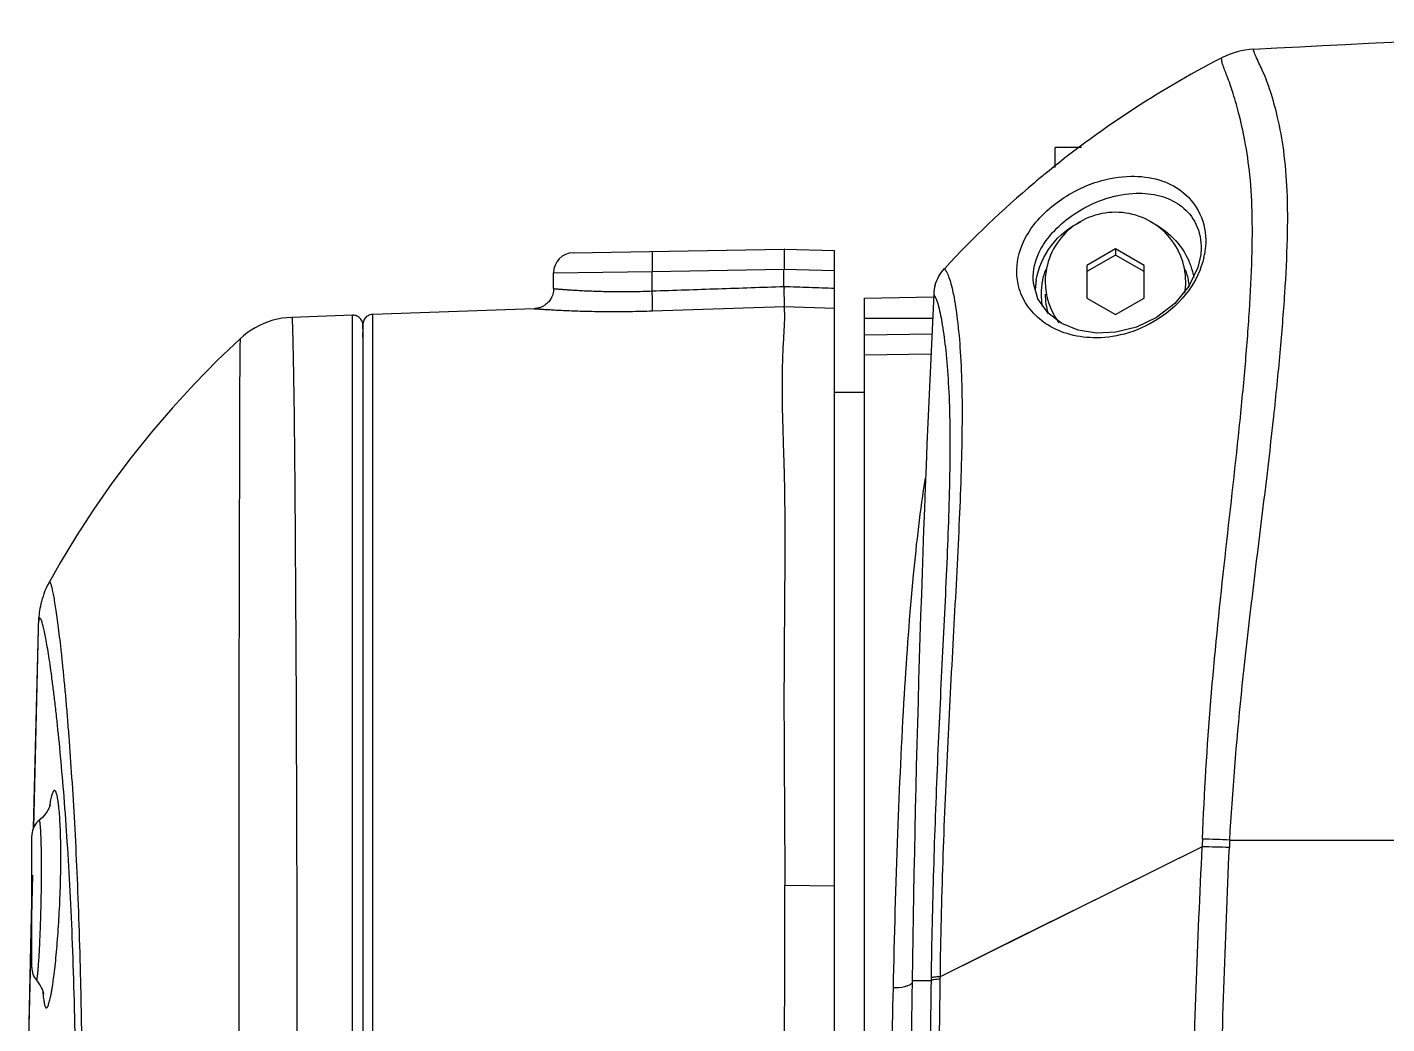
# Model space of a CAD drawing. Header units: millimetres. Extents: x 5828 to 6704, y 123 to 421.
# Drawn here: x 6366.754 to 6371.27, y 274.039 to 277.35 of the extents above; entities that cross this region are included whole.
import ezdxf

# ---------------------------------------------------------------- set-up
doc = ezdxf.new("R2010")
doc.units = ezdxf.units.MM
doc.layers.add('外形图', color=7, linetype='Continuous')

msp = doc.modelspace()

# ---------------------------------------------------------------- linework, layer by layer
at = {"layer": '外形图', "color": 7, "linetype": 'Continuous'}
for p, q in [((6370.7206, 277.2474), (6370.7177, 277.2459)), ((6370.7206, 277.2474), (6370.7178, 277.2457)), ((6370.1689, 276.8839), (6370.1689, 276.9497)), ((6370.2555, 276.9497), (6370.1689, 276.9497)), ((6368.5678, 276.6007), (6369.2686, 276.6129)), ((6369.2678, 276.6129), (6369.4356, 276.6085)), ((6369.2688, 276.6122), (6369.2688, 276.6113)), ((6369.4356, 269.2421), (6369.4356, 276.6085)), ((6370.3689, 276.613), (6370.2737, 276.5587)), ((6370.3689, 276.613), (6370.3689, 276.5922)), ((6370.4642, 276.5587), (6370.3689, 276.613)), ((6370.6534, 276.6143), (6370.6522, 276.5957)), ((6370.6534, 276.6223), (6370.6534, 276.6143)), ((6370.3689, 276.5922), (6370.2737, 276.5378)), ((6370.2737, 276.5587), (6370.2737, 276.4501)), ((6370.4642, 276.5378), (6370.3689, 276.5922)), ((6370.4642, 276.4501), (6370.4642, 276.5587)), ((6370.6522, 276.5957), (6370.6521, 276.595)), ((6368.5023, 276.534), (6368.8298, 276.5386)), ((6368.5023, 276.4814), (6368.5023, 276.534)), ((6368.5023, 276.534), (6368.5023, 276.534)), ((6368.8298, 276.5386), (6369.2677, 276.5462)), ((6368.8298, 276.4737), (6368.8298, 276.5386)), ((6369.2677, 276.5463), (6369.4356, 276.5419)), ((6369.2677, 276.4886), (6369.2677, 276.5462)), ((6369.8026, 276.5497), (6369.8009, 276.5479)), ((6369.8027, 276.5496), (6369.8009, 276.5479)), ((6370.0956, 276.5126), (6370.0955, 276.5229)), ((6370.0964, 276.5006), (6370.0956, 276.5126)), ((6370.0964, 276.4999), (6370.0964, 276.5006)), ((6368.831, 276.4075), (6369.2678, 276.4223)), ((6369.2678, 276.4223), (6369.4356, 276.4168)), ((6369.5356, 276.4497), (6369.7653, 276.4537)), ((6369.5356, 269.4164), (6369.5356, 276.4497)), ((6370.2737, 276.4501), (6370.3689, 276.3957)), ((6370.3689, 276.3957), (6370.4642, 276.4501)), ((6367.8344, 276.3932), (6367.6327, 276.386)), ((6368.438, 276.4148), (6367.9011, 276.3956)), ((6367.9011, 276.3956), (6367.9011, 263.6177)), ((6369.5356, 276.3831), (6369.7617, 276.3831)), ((6367.8689, 276.3611), (6367.8687, 276.3636)), ((6367.8689, 276.3622), (6367.8689, 259.7691)), ((6367.869, 276.3189), (6367.869, 276.3351)), ((6369.7594, 276.3303), (6369.5356, 276.3268)), ((6369.7565, 276.264), (6369.5356, 276.2606)), ((6367.9011, 276.2326), (6367.9011, 275.2974)), ((6369.4356, 276.1374), (6369.5356, 276.1374)), ((6366.7898, 275.3514), (6366.7736, 274.6906)), ((6366.7898, 275.3516), (6366.7746, 274.6906)), ((6366.7898, 275.3515), (6366.7898, 275.3514)), ((6366.7689, 274.2269), (6366.7689, 274.6637)), ((6370.6569, 274.6271), (6369.786, 274.196)), ((6370.7486, 274.6497), (6375.7893, 274.6497)), ((6366.771, 274.533), (6366.7538, 273.7828)), ((6366.7699, 274.533), (6366.7658, 274.3498)), ((6369.2705, 274.4999), (6369.4356, 274.4972)), ((6366.7658, 274.3498), (6366.7537, 273.7828)), ((6369.6933, 274.1831), (6369.7561, 274.1831)), ((6369.7562, 274.1915), (6369.7561, 274.1831)), ((6369.786, 274.196), (6369.7859, 274.1875))]:
    msp.add_line(p, q, dxfattribs=at)
for points in [[(6370.6521, 276.5951), (6370.6427, 276.5519), (6370.613, 276.4895), (6370.5656, 276.4321), (6370.5055, 276.3859), (6370.4385, 276.3538), (6370.3704, 276.3368), (6370.3054, 276.3337), (6370.2451, 276.3434), (6370.1907, 276.3655), (6370.145, 276.4), (6370.1113, 276.4476), (6370.0964, 276.5)], [(6368.5023, 276.4814), (6368.5022, 276.4776), (6368.5017, 276.4725), (6368.5008, 276.4677), (6368.4997, 276.4631), (6368.4983, 276.4587), (6368.4967, 276.4546), (6368.4948, 276.4508), (6368.4928, 276.4472), (6368.4907, 276.4438), (6368.4884, 276.4407), (6368.486, 276.4378), (6368.4836, 276.4351), (6368.4811, 276.4327), (6368.4785, 276.4304), (6368.476, 276.4284), (6368.4734, 276.4265), (6368.4708, 276.4248), (6368.4683, 276.4233), (6368.4657, 276.4219), (6368.4632, 276.4207), (6368.4608, 276.4197), (6368.4583, 276.4187), (6368.456, 276.4179), (6368.4536, 276.4172), (6368.4514, 276.4166), (6368.4492, 276.4161), (6368.4471, 276.4157), (6368.445, 276.4154), (6368.4431, 276.4152), (6368.4412, 276.415), (6368.4394, 276.4148), (6368.438, 276.4148)], [(6367.6327, 276.386), (6367.6167, 276.3849), (6367.6008, 276.3829), (6367.5851, 276.3799), (6367.5696, 276.3761), (6367.5544, 276.3713), (6367.5395, 276.3656), (6367.525, 276.359), (6367.5109, 276.3516), (6367.4973, 276.3433), (6367.4842, 276.3343), (6367.4717, 276.3245), (6367.461, 276.3151)], [(6367.8687, 276.3636), (6367.8681, 276.367), (6367.8672, 276.3704), (6367.8659, 276.3736), (6367.8643, 276.3767), (6367.8624, 276.3796), (6367.8602, 276.3823), (6367.8577, 276.3848), (6367.855, 276.387), (6367.8521, 276.3888), (6367.849, 276.3904), (6367.8457, 276.3916), (6367.8423, 276.3925), (6367.8389, 276.393), (6367.8354, 276.3932), (6367.8344, 276.3932)], [(6367.9011, 276.3956), (6367.8993, 276.3955), (6367.8958, 276.395), (6367.8924, 276.3941), (6367.8891, 276.3929), (6367.8859, 276.3913), (6367.883, 276.3894), (6367.8802, 276.3872), (6367.8777, 276.3848), (6367.8754, 276.382), (6367.8735, 276.3791), (6367.8719, 276.3759), (6367.8706, 276.3727), (6367.8697, 276.3693), (6367.8691, 276.3658), (6367.8689, 276.3622)], [(6367.9011, 276.3767), (6367.9011, 276.3625), (6367.9011, 276.3443), (6367.9011, 276.3222), (6367.9011, 276.2962), (6367.9011, 276.2326)], [(6367.869, 276.3474), (6367.869, 276.3558), (6367.869, 276.3599)], [(6367.461, 276.3151), (6367.3847, 276.2422), (6367.309, 276.1649), (6367.2361, 276.0855), (6367.1661, 276.0041), (6367.0992, 275.9207), (6367.0353, 275.8356), (6366.9746, 275.7488), (6366.9172, 275.6605), (6366.8631, 275.5709), (6366.8264, 275.5058)], [(6366.8264, 275.5058), (6366.8216, 275.4967), (6366.8168, 275.4867), (6366.8127, 275.4772), (6366.8092, 275.4681), (6366.8062, 275.4593), (6366.8035, 275.4509), (6366.8012, 275.4426), (6366.7992, 275.4346), (6366.7975, 275.4269), (6366.7961, 275.4194), (6366.7948, 275.4121), (6366.7938, 275.4052), (6366.7929, 275.3986), (6366.7922, 275.3923), (6366.7917, 275.3862), (6366.7912, 275.3802), (6366.7908, 275.3744), (6366.7904, 275.3685), (6366.7902, 275.3627), (6366.7899, 275.3567), (6366.7898, 275.3514)], [(6367.9011, 275.2974), (6367.9011, 275.0261), (6367.9011, 274.93), (6367.9011, 274.8314), (6367.9011, 274.7307), (6367.9011, 274.6282)], [(6366.8304, 274.7665), (6366.8304, 274.7666), (6366.8304, 274.7663), (6366.8301, 274.7655), (6366.8297, 274.7643), (6366.8291, 274.7626), (6366.8282, 274.7605), (6366.8271, 274.758), (6366.8258, 274.7552), (6366.8242, 274.7521), (6366.8222, 274.7485), (6366.8198, 274.7446), (6366.8168, 274.7403), (6366.8133, 274.7355), (6366.809, 274.7304), (6366.804, 274.7249), (6366.7981, 274.7194), (6366.7936, 274.7155)], [(6366.7936, 274.7155), (6366.7931, 274.715), (6366.7887, 274.7111), (6366.7847, 274.7068), (6366.7811, 274.7022), (6366.778, 274.6972), (6366.7753, 274.6921), (6366.773, 274.6867), (6366.7712, 274.6811), (6366.77, 274.6754), (6366.7692, 274.6696), (6366.7689, 274.6637)], [(6367.9011, 274.6282), (6367.9011, 273.739), (6367.9011, 273.5906), (6367.9011, 273.4244), (6367.9011, 273.2416), (6367.9011, 273.0409), (6367.9011, 272.8201), (6367.9011, 272.3152)], [(6370.6569, 274.6271), (6370.3398, 274.4702), (6370.0459, 274.3247), (6369.786, 274.196)], [(6366.7844, 274.1841), (6366.7858, 274.1825), (6366.79, 274.1769), (6366.7937, 274.1716), (6366.7967, 274.1666), (6366.7992, 274.162), (6366.8013, 274.1579), (6366.8029, 274.1543), (6366.8042, 274.151), (6366.8053, 274.1481), (6366.8062, 274.1456), (6366.8068, 274.1434), (6366.8073, 274.1416), (6366.8077, 274.1402), (6366.8079, 274.1394), (6366.8079, 274.1391)]]:
    msp.add_lwpolyline(points, dxfattribs=at)
for centre, radius, start, end in [((6372.2508, 274.2819), 3.337, 117.3517, 129.4338), ((6370.7493, 277.2462), 0.0278, 176.5972, 178.6853), ((6372.2456, 274.2856), 3.3308, 130.1362, 137.1763), ((6372.2584, 274.271), 3.3502, 129.4152, 130.143), ((6368.5689, 276.534), 0.0667, 91, 179.9999), ((6370.376, 276.4662), 0.2599, 20.2066, 24.0424), ((6370.3739, 276.4655), 0.2621, 11.7468, 20.1833), ((6370.407, 276.6429), 0.2619, 347.2277, 349.4703), ((6369.7785, 276.5271), 0.03, 41.5059, 42.7714), ((6370.3649, 276.4653), 0.263, 170.2801, 172.7668), ((6370.3636, 276.4625), 0.2417, 169.6031, 179.4015), ((6370.3646, 276.4624), 0.2426, 160.0748, 169.6236), ((6370.3733, 276.4624), 0.2426, 10.3764, 19.9252), ((6370.3728, 276.4623), 0.2432, 6.0836, 10.3848), ((6435.9953, 273.2339), 66.3088, 177.208917, 179.179832), ((6369.9002, 276.4561), 0.1353, 163.9256, 177.1819), ((6370.3625, 276.4656), 0.2606, 172.7615, 177.9341), ((6370.3586, 276.4627), 0.2367, 179.433, 180.567), ((6370.3645, 276.5046), 0.2289, 180.0586, 216.736), ((6370.3652, 276.463), 0.2296, 180.0772, 196.4817), ((6370.375, 276.5045), 0.2273, 350.4504, 359.9615), ((6370.3616, 276.4627), 0.2396, 180.5756, 185.3618), ((6370.3648, 276.463), 0.2429, 185.3588, 189.7207), ((6367.4408, 274.6655), 0.6206, 170.5976, 171.4052), ((6372.6318, 274.5732), 1.9756, 177.6829, 178.4373), ((6370.6267, 271.5223), 3.1049, 87.7745, 89.4429), ((6370.5874, 271.5306), 3.1233, 87.0414, 88.7081), ((6372.6662, 274.5376), 1.9209, 176.6527, 177.3942), ((6366.8356, 274.2269), 0.0667, 180, 219.8817), ((6438.212, 273.2194), 68.5255, 179.194188, 179.439249), ((6367.4822, 274.1966), 0.6785, 184.1772, 184.8891)]:
    msp.add_arc(centre, radius, start, end, dxfattribs=at)
for points in [[(6370.8284, 277.2767), (6371.6411, 277.3216), (6372.4551, 277.3497), (6373.2689, 277.3497)], [(6370.8273, 277.2767), (6370.7908, 277.2747), (6370.754, 277.2646), (6370.7215, 277.2479)], [(6369.7703, 276.4936), (6369.776, 276.5136), (6369.7868, 276.5326), (6369.8009, 276.5479)], [(6369.7651, 276.4625), (6369.7661, 276.461), (6369.7671, 276.4594), (6369.7679, 276.4579)]]:
    msp.add_open_spline(points, degree=3, dxfattribs=at)
for points, knots in [([(6370.7486, 274.6497), (6370.7577, 274.8112), (6370.7836, 275.1307), (6370.8404, 275.599), (6370.8874, 275.9768), (6370.9162, 276.2637), (6370.9321, 276.4603), (6370.9411, 276.6396), (6370.9417, 276.798), (6370.9307, 276.9329), (6370.9107, 277.0432), (6370.8868, 277.1304), (6370.8624, 277.1962), (6370.842, 277.2377), (6370.8309, 277.2624), (6370.8277, 277.2724), (6370.8273, 277.2767)], [0, 0, 0, 0, 0.182887, 0.362275, 0.533316, 0.613397, 0.688237, 0.756352, 0.816334, 0.867169, 0.909136, 0.942949, 0.969247, 0.988369, 0.995127, 1, 1, 1, 1]), ([(6370.6578, 274.6531), (6370.664, 274.8063), (6370.6823, 275.1096), (6370.7282, 275.5552), (6370.7703, 275.9153), (6370.7975, 276.1901), (6370.8129, 276.3805), (6370.8224, 276.5563), (6370.8249, 276.7141), (6370.8181, 276.8513), (6370.8012, 276.9663), (6370.7805, 277.0598), (6370.7594, 277.1336), (6370.7395, 277.1886), (6370.727, 277.2192), (6370.7236, 277.2323)], [0, 0, 0, 0, 0.176948, 0.350614, 0.51696, 0.595425, 0.669356, 0.737496, 0.79856, 0.851422, 0.89586, 0.932541, 0.961942, 0.984417, 1, 1, 1, 1]), ([(6370.7236, 277.2323), (6370.7232, 277.2336), (6370.7221, 277.2384), (6370.7214, 277.2433), (6370.7215, 277.2468)], [0, 0, 0, 0, 0.281943, 1, 1, 1, 1]), ([(6370.0411, 276.5447), (6370.042, 276.5806), (6370.0598, 276.6408), (6370.1116, 276.7141), (6370.1891, 276.7844), (6370.2954, 276.8385), (6370.4139, 276.8595), (6370.5112, 276.8482), (6370.5918, 276.8095), (6370.6529, 276.7398), (6370.6682, 276.6768), (6370.6687, 276.6434)], [0, 0, 0, 0, 0.120487, 0.201761, 0.299311, 0.468952, 0.594387, 0.698186, 0.792527, 0.888001, 1, 1, 1, 1]), ([(6370.0955, 276.5229), (6370.0964, 276.5541), (6370.1132, 276.6075), (6370.1615, 276.6729), (6370.2331, 276.7354), (6370.3282, 276.7829), (6370.4313, 276.802), (6370.515, 276.7942), (6370.585, 276.7633), (6370.6392, 276.7051), (6370.6528, 276.651), (6370.6534, 276.6223)], [0, 0, 0, 0, 0.119433, 0.204426, 0.309051, 0.480279, 0.603731, 0.705458, 0.797408, 0.890047, 1, 1, 1, 1]), ([(6370.6023, 276.5044), (6370.6023, 276.5344), (6370.5901, 276.5951), (6370.5381, 276.6717), (6370.4604, 276.7229), (6370.3689, 276.7408), (6370.2775, 276.7229), (6370.1998, 276.6717), (6370.1478, 276.5951), (6370.1356, 276.5344), (6370.1356, 276.5044)], [0, 0, 0, 0, 0.124284, 0.248988, 0.374286, 0.5, 0.625714, 0.751012, 0.875716, 1, 1, 1, 1]), ([(6370.1057, 276.5097), (6370.1127, 276.5509), (6370.1476, 276.6314), (6370.2161, 276.686), (6370.2542, 276.7039)], [0, 0, 0, 0, 0.498776, 1, 1, 1, 1]), ([(6370.4837, 276.7039), (6370.5121, 276.6905), (6370.5644, 276.6536), (6370.6006, 276.6006), (6370.6133, 276.5721)], [0, 0, 0, 0, 0.501133, 1, 1, 1, 1]), ([(6370.6687, 276.6434), (6370.6688, 276.6396), (6370.6686, 276.6234), (6370.6668, 276.6072), (6370.6646, 276.595)], [0, 0, 0, 0, 0.237272, 1, 1, 1, 1]), ([(6368.8298, 276.6052), (6368.8297, 276.6052), (6368.8297, 276.6051), (6368.8297, 276.6049), (6368.8296, 276.6045), (6368.8296, 276.6039), (6368.8295, 276.6032), (6368.8295, 276.6019), (6368.8294, 276.6), (6368.8294, 276.5972), (6368.8293, 276.5938), (6368.8293, 276.5899), (6368.8293, 276.5856), (6368.8293, 276.5807), (6368.8293, 276.5735), (6368.8294, 276.5638), (6368.8296, 276.5514), (6368.8297, 276.5429), (6368.8298, 276.5386)], [0, 0, 0, 0, 0.001477, 0.005184, 0.011248, 0.019675, 0.030453, 0.04356, 0.076636, 0.118591, 0.169027, 0.227459, 0.293327, 0.365998, 0.444773, 0.61755, 0.805026, 1, 1, 1, 1]), ([(6369.2688, 276.6113), (6369.2687, 276.6084), (6369.2686, 276.6033), (6369.2685, 276.5955), (6369.2684, 276.5874), (6369.2683, 276.5799), (6369.2682, 276.5734), (6369.2681, 276.5691), (6369.2681, 276.5656), (6369.268, 276.5629), (6369.268, 276.5602), (6369.2679, 276.5574), (6369.2679, 276.5546), (6369.2678, 276.5523), (6369.2678, 276.5504), (6369.2679, 276.5486), (6369.2681, 276.5472), (6369.2681, 276.5463)], [0, 0, 0, 0, 0.131386, 0.235052, 0.360356, 0.503747, 0.580974, 0.661166, 0.702198, 0.74376, 0.78577, 0.828144, 0.87084, 0.913818, 0.935317, 0.956858, 1, 1, 1, 1]), ([(6369.2686, 276.6129), (6369.2686, 276.6129), (6369.2688, 276.6129), (6369.2689, 276.6129), (6369.2689, 276.6129), (6369.2689, 276.6129), (6369.2689, 276.6128), (6369.2689, 276.6127), (6369.2688, 276.6125), (6369.2688, 276.6123), (6369.2688, 276.6122)], [0, 0, 0, 0, 0.20994, 0.308722, 0.328513, 0.359236, 0.417005, 0.49081, 0.703222, 1, 1, 1, 1]), ([(6370.6625, 276.5849), (6370.6535, 276.5452), (6370.6145, 276.4646), (6370.5181, 276.3765), (6370.4052, 276.3269), (6370.3, 276.3136), (6370.2102, 276.327), (6370.1374, 276.3606), (6370.0826, 276.4101), (6370.0595, 276.4519), (6370.052, 276.4736)], [0, 0, 0, 0, 0.154145, 0.328496, 0.483908, 0.613816, 0.724831, 0.823042, 0.913224, 1, 1, 1, 1]), ([(6369.8009, 276.5469), (6369.8039, 276.5435), (6369.8096, 276.534), (6369.8209, 276.506), (6369.8332, 276.4535), (6369.8454, 276.3714), (6369.8547, 276.2654), (6369.8596, 276.1387), (6369.8593, 275.9395), (6369.8486, 275.6655), (6369.8294, 275.3171), (6369.8096, 274.9512), (6369.7937, 274.5757), (6369.7876, 274.323), (6369.786, 274.196)], [0, 0, 0, 0, 0.005721, 0.013895, 0.038424, 0.07395, 0.119394, 0.173605, 0.235117, 0.372592, 0.522219, 0.67863, 0.838498, 1, 1, 1, 1]), ([(6370.052, 276.4736), (6370.0501, 276.4792), (6370.0432, 276.5022), (6370.0406, 276.5266), (6370.0411, 276.5447)], [0, 0, 0, 0, 0.243976, 1, 1, 1, 1]), ([(6368.5023, 276.4814), (6368.5023, 276.4814), (6368.5023, 276.4814), (6368.5024, 276.4814), (6368.5025, 276.4814), (6368.5027, 276.4814), (6368.5029, 276.4814), (6368.5033, 276.4813), (6368.5039, 276.4813), (6368.5048, 276.4812), (6368.5059, 276.4811), (6368.5071, 276.481), (6368.5092, 276.4808), (6368.5123, 276.4806), (6368.5166, 276.4802), (6368.5216, 276.4798), (6368.5273, 276.4794), (6368.5338, 276.4789), (6368.541, 276.4783), (6368.5489, 276.4778), (6368.5607, 276.477), (6368.5771, 276.476), (6368.5986, 276.4748), (6368.6223, 276.4737), (6368.648, 276.4728), (6368.6754, 276.472), (6368.7044, 276.4716), (6368.7346, 276.4715), (6368.7766, 276.4719), (6368.8084, 276.4728), (6368.8298, 276.4737)], [0, 0, 0, 0, 0.000076, 0.000302, 0.000678, 0.001205, 0.001881, 0.002708, 0.004812, 0.007515, 0.010814, 0.014708, 0.019194, 0.029933, 0.043003, 0.058372, 0.076004, 0.095854, 0.117873, 0.14201, 0.168205, 0.226518, 0.292259, 0.36481, 0.443493, 0.527573, 0.616264, 0.708736, 0.804119, 1, 1, 1, 1]), ([(6368.8298, 276.4737), (6368.9028, 276.4762), (6369.0488, 276.4811), (6369.1947, 276.4861), (6369.2677, 276.4886)], [0, 0, 0, 0, 0.5, 1, 1, 1, 1]), ([(6368.831, 276.4075), (6368.831, 276.4078), (6368.8311, 276.4086), (6368.8312, 276.4109), (6368.8312, 276.4151), (6368.8311, 276.4215), (6368.831, 276.4297), (6368.8308, 276.4394), (6368.8304, 276.4542), (6368.8301, 276.4658), (6368.8298, 276.4737)], [0, 0, 0, 0, 0.014264, 0.036709, 0.10539, 0.203811, 0.328712, 0.475947, 0.640622, 1, 1, 1, 1]), ([(6369.2673, 276.4886), (6369.2673, 276.4876), (6369.2676, 276.4861), (6369.2678, 276.4841), (6369.2678, 276.4826), (6369.2677, 276.481), (6369.2677, 276.479), (6369.2677, 276.4765), (6369.2677, 276.4735), (6369.2677, 276.4696), (6369.2677, 276.4649), (6369.2677, 276.4593), (6369.2678, 276.4524), (6369.2678, 276.4446), (6369.2678, 276.4374), (6369.2678, 276.4325), (6369.2678, 276.4298), (6369.2678, 276.428), (6369.2678, 276.4268), (6369.2678, 276.4257), (6369.2678, 276.4249), (6369.2678, 276.4243), (6369.2678, 276.4239), (6369.2678, 276.4236), (6369.2678, 276.4233), (6369.2678, 276.423), (6369.2679, 276.4227), (6369.2675, 276.4224), (6369.2672, 276.4224), (6369.267, 276.4224)], [0, 0, 0, 0, 0.045556, 0.068285, 0.091001, 0.113717, 0.136349, 0.181333, 0.225949, 0.270109, 0.356642, 0.440205, 0.520098, 0.666234, 0.790164, 0.842473, 0.887739, 0.90761, 0.925584, 0.941624, 0.955694, 0.961983, 0.967774, 0.973052, 0.977818, 0.982114, 0.985969, 0.990592, 1, 1, 1, 1]), ([(6369.2677, 276.4886), (6369.2957, 276.4877), (6369.3517, 276.4858), (6369.4076, 276.4839), (6369.4356, 276.483)], [0, 0, 0, 0, 0.5, 1, 1, 1, 1]), ([(6369.2678, 276.4223), (6369.2686, 276.412), (6369.2693, 276.3947), (6369.2688, 276.3694), (6369.2676, 276.3455), (6369.266, 276.3182), (6369.2636, 276.2753), (6369.2613, 276.2136), (6369.2609, 276.1302), (6369.2629, 276.0344), (6369.2658, 275.9471), (6369.2681, 275.8714), (6369.2694, 275.8103), (6369.2702, 275.7463), (6369.2706, 275.6557), (6369.2702, 275.5359), (6369.269, 275.3846), (6369.2678, 275.2238), (6369.2675, 275.0541), (6369.2683, 274.9073), (6369.2691, 274.786), (6369.2699, 274.6597), (6369.2704, 274.5642), (6369.2705, 274.4999)], [0, 0, 0, 0, 0.016208, 0.026937, 0.039422, 0.053642, 0.069571, 0.106451, 0.149897, 0.199759, 0.255863, 0.286191, 0.317998, 0.351259, 0.385942, 0.459439, 0.538206, 0.621943, 0.710329, 0.803032, 0.850897, 0.899711, 1, 1, 1, 1]), ([(6369.7679, 276.4579), (6369.7739, 276.4468), (6369.7838, 276.4145), (6369.7958, 276.3537), (6369.8064, 276.2689), (6369.8147, 276.1626), (6369.8191, 276.0377), (6369.8189, 275.8449), (6369.8099, 275.5824), (6369.7931, 275.251), (6369.7765, 274.9046), (6369.7634, 274.55), (6369.7579, 274.3115), (6369.7562, 274.1915)], [0, 0, 0, 0, 0.01664, 0.044034, 0.082005, 0.129332, 0.184795, 0.246918, 0.383866, 0.531508, 0.685037, 0.841658, 1, 1, 1, 1]), ([(6367.6327, 276.386), (6367.6328, 276.386), (6367.6329, 276.3858), (6367.633, 276.3854), (6367.6331, 276.3848), (6367.6333, 276.3836), (6367.6335, 276.3814), (6367.6338, 276.3782), (6367.634, 276.3739), (6367.6342, 276.3688), (6367.6345, 276.3627), (6367.6347, 276.3557), (6367.635, 276.3477), (6367.6353, 276.3352), (6367.6358, 276.3172), (6367.6363, 276.2929), (6367.6369, 276.2649), (6367.6376, 276.2332), (6367.6382, 276.1979), (6367.6389, 276.159), (6367.6395, 276.1165), (6367.6402, 276.0706), (6367.641, 276.0025), (6367.6419, 275.9091), (6367.6429, 275.7873), (6367.6438, 275.653), (6367.6448, 275.5068), (6367.6458, 275.3492), (6367.6467, 275.1809), (6367.6474, 275.0027), (6367.6481, 274.8154), (6367.6487, 274.6197), (6367.6493, 274.4165), (6367.6494, 274.2065), (6367.6493, 274.0276), (6367.6493, 273.8818), (6367.6491, 273.7709), (6367.6487, 273.6591), (6367.6479, 273.5468), (6367.647, 273.4343), (6367.6464, 273.3216), (6367.6463, 273.209), (6367.6466, 273.0964), (6367.6468, 272.9838), (6367.6465, 272.8337), (6367.6452, 272.6459), (6367.6438, 272.4205), (6367.6434, 272.1952), (6367.6438, 271.9698), (6367.6444, 271.7444), (6367.6447, 271.5189), (6367.6447, 271.2934), (6367.6443, 270.9926), (6367.6437, 270.6165), (6367.6428, 270.1651), (6367.6422, 269.7134), (6367.6419, 269.2616), (6367.6418, 268.8097), (6367.6417, 268.3575), (6367.6413, 267.9052), (6367.6409, 267.4526), (6367.6407, 267.0754), (6367.6406, 266.7735), (6367.6404, 266.4716), (6367.6407, 266.094), (6367.6419, 265.7163), (6367.6427, 265.414), (6367.6429, 265.1872), (6367.6429, 264.9605), (6367.6432, 264.7337), (6367.6442, 264.5447), (6367.6449, 264.3934), (6367.645, 264.2799), (6367.6447, 264.1664), (6367.644, 264.0528), (6367.6442, 263.9393), (6367.6459, 263.8636), (6367.6472, 263.8258)], [0, 0, 0, 0, 0.000014, 0.000043, 0.000091, 0.000157, 0.000344, 0.000606, 0.000943, 0.001354, 0.00184, 0.0024, 0.003035, 0.003745, 0.005387, 0.007325, 0.009557, 0.01208, 0.014893, 0.017992, 0.021373, 0.025033, 0.028967, 0.037639, 0.047349, 0.058054, 0.069712, 0.082277, 0.095695, 0.109905, 0.124841, 0.140437, 0.156635, 0.173379, 0.190598, 0.199356, 0.208197, 0.217101, 0.226049, 0.235018, 0.24399, 0.252958, 0.261919, 0.270879, 0.279843, 0.297784, 0.31573, 0.333671, 0.351611, 0.369556, 0.387508, 0.405465, 0.423426, 0.459353, 0.495292, 0.531247, 0.567218, 0.603202, 0.6392, 0.675212, 0.711241, 0.747285, 0.765312, 0.783341, 0.81941, 0.855498, 0.87355, 0.891605, 0.90966, 0.927715, 0.945774, 0.954806, 0.963842, 0.972882, 0.981923, 0.990963, 1, 1, 1, 1]), ([(6367.8336, 263.6682), (6367.8336, 263.8213), (6367.8339, 264.1275), (6367.8344, 264.5866), (6367.8346, 265.0456), (6367.8343, 265.6572), (6367.8344, 266.4211), (6367.8344, 267.3373), (6367.8344, 268.2527), (6367.8344, 269.1673), (6367.8344, 269.9291), (6367.8344, 270.5381), (6367.8344, 270.9946), (6367.8344, 271.451), (6367.8344, 271.9071), (6367.8344, 272.3631), (6367.8344, 272.8189), (6367.8344, 273.2744), (6367.8345, 273.726), (6367.8345, 274.166), (6367.8345, 274.5208), (6367.8345, 274.7912), (6367.8345, 274.9819), (6367.8344, 275.1634), (6367.8344, 275.3349), (6367.8344, 275.4956), (6367.8344, 275.6447), (6367.8344, 275.7817), (6367.8344, 275.906), (6367.8344, 276.0014), (6367.8344, 276.0709), (6367.8344, 276.1178), (6367.8344, 276.1612), (6367.8344, 276.2009), (6367.8344, 276.237), (6367.8344, 276.2694), (6367.8344, 276.298), (6367.8344, 276.3195), (6367.8344, 276.3348), (6367.8344, 276.3449), (6367.8344, 276.354), (6367.8344, 276.3621), (6367.8344, 276.3693), (6367.8344, 276.3756), (6367.8344, 276.3809), (6367.8344, 276.3847), (6367.8344, 276.3872), (6367.8344, 276.3888), (6367.8344, 276.3901), (6367.8344, 276.3912), (6367.8344, 276.3919), (6367.8344, 276.3924), (6367.8344, 276.3927), (6367.8344, 276.3929), (6367.8344, 276.393), (6367.8344, 276.3931), (6367.8344, 276.3932), (6367.8344, 276.3932)], [0, 0, 0, 0, 0.036091, 0.072182, 0.108251, 0.144299, 0.216357, 0.288354, 0.360294, 0.432172, 0.503994, 0.539882, 0.575755, 0.61162, 0.647467, 0.683295, 0.719126, 0.754925, 0.790687, 0.825583, 0.858656, 0.874325, 0.889336, 0.903624, 0.917122, 0.929766, 0.941503, 0.952284, 0.962064, 0.970802, 0.974766, 0.978455, 0.981863, 0.984987, 0.987823, 0.990368, 0.992619, 0.994574, 0.995439, 0.99623, 0.996946, 0.997586, 0.998152, 0.998642, 0.999057, 0.999397, 0.999538, 0.999661, 0.999764, 0.999849, 0.999915, 0.999941, 0.999962, 0.999979, 0.999991, 0.999998, 1, 1, 1, 1]), ([(6368.438, 276.4148), (6368.4382, 276.4148), (6368.4389, 276.4147), (6368.4404, 276.4146), (6368.4429, 276.4145), (6368.4463, 276.4142), (6368.4506, 276.4139), (6368.4583, 276.4134), (6368.47, 276.4127), (6368.4867, 276.4117), (6368.5066, 276.4106), (6368.5296, 276.4094), (6368.5555, 276.4083), (6368.584, 276.4072), (6368.6263, 276.406), (6368.6836, 276.4052), (6368.7559, 276.4054), (6368.8056, 276.4066), (6368.831, 276.4075)], [0, 0, 0, 0, 0.001469, 0.005372, 0.011688, 0.020393, 0.031464, 0.044879, 0.078616, 0.121208, 0.172167, 0.231006, 0.29712, 0.369817, 0.448415, 0.620293, 0.806409, 1, 1, 1, 1]), ([(6367.461, 276.3151), (6367.461, 276.3151), (6367.461, 276.315), (6367.461, 276.3149), (6367.4609, 276.3148), (6367.4609, 276.3144), (6367.4609, 276.3139), (6367.4609, 276.313), (6367.4608, 276.3119), (6367.4608, 276.3106), (6367.4607, 276.309), (6367.4607, 276.3064), (6367.4606, 276.3026), (6367.4605, 276.2973), (6367.4604, 276.2911), (6367.4603, 276.2839), (6367.4602, 276.2758), (6367.46, 276.263), (6367.4598, 276.2448), (6367.4597, 276.2201), (6367.4595, 276.1916), (6367.4594, 276.1595), (6367.4593, 276.1237), (6367.4593, 276.0843), (6367.4592, 276.0413), (6367.4591, 275.9948), (6367.459, 275.926), (6367.4586, 275.8315), (6367.4581, 275.7085), (6367.4577, 275.573), (6367.4574, 275.4256), (6367.4572, 275.2669), (6367.4571, 275.0976), (6367.4569, 274.9186), (6367.4567, 274.7306), (6367.4568, 274.5345), (6367.4568, 274.3663), (6367.4566, 274.2282), (6367.4565, 274.1223), (6367.4564, 274.0149), (6367.4566, 273.8695), (6367.457, 273.7227), (6367.4568, 273.5749), (6367.4565, 273.4633), (6367.4562, 273.3516), (6367.4564, 273.2025), (6367.4573, 273.0536), (6367.4576, 272.9046), (6367.4573, 272.7928), (6367.4568, 272.681), (6367.456, 272.5318), (6367.4554, 272.3454), (6367.4557, 272.1217), (6367.4565, 271.898), (6367.4574, 271.6742), (6367.4582, 271.3757), (6367.4582, 271.0024), (6367.4578, 270.5544), (6367.4572, 270.1062), (6367.457, 269.6578), (6367.4572, 269.2092), (6367.4577, 268.7604), (6367.4581, 268.3115), (6367.4581, 267.8624), (6367.458, 267.4131), (6367.458, 266.9635), (6367.4575, 266.5887), (6367.4573, 266.2888), (6367.4573, 266.0637), (6367.4575, 265.8386), (6367.4578, 265.6135), (6367.4579, 265.3882), (6367.4577, 265.1629), (6367.4571, 264.9376), (6367.4568, 264.7123), (6367.4573, 264.5245), (6367.4578, 264.3742), (6367.4578, 264.2615), (6367.4573, 264.1487), (6367.4564, 264.0359), (6367.4563, 263.9231), (6367.4575, 263.8478), (6367.4586, 263.8102)], [0, 0, 0, 0, 0.000004, 0.000012, 0.000025, 0.000043, 0.000093, 0.000161, 0.000249, 0.000356, 0.000482, 0.000627, 0.000974, 0.001397, 0.001896, 0.002471, 0.003121, 0.003847, 0.005525, 0.007502, 0.009777, 0.012347, 0.01521, 0.018362, 0.0218, 0.02552, 0.029518, 0.038325, 0.048179, 0.059031, 0.070835, 0.083542, 0.097098, 0.11144, 0.126497, 0.1422, 0.158494, 0.166846, 0.175322, 0.18391, 0.192598, 0.210218, 0.219118, 0.22805, 0.236993, 0.245935, 0.263801, 0.272735, 0.281675, 0.290619, 0.299566, 0.317458, 0.335346, 0.353233, 0.371126, 0.389028, 0.424846, 0.460675, 0.496518, 0.532377, 0.568249, 0.604134, 0.640032, 0.675947, 0.71188, 0.747831, 0.7838, 0.801791, 0.819787, 0.837788, 0.855796, 0.87381, 0.891827, 0.909846, 0.927865, 0.945885, 0.954897, 0.963913, 0.972931, 0.981954, 0.990978, 1, 1, 1, 1]), ([(6369.631, 274.1584), (6369.6348, 274.3294), (6369.6439, 274.6544), (6369.6647, 275.1119), (6369.6932, 275.5059), (6369.7208, 275.7454), (6369.7375, 275.8521)], [0, 0, 0, 0, 0.302257, 0.574438, 0.809058, 1, 1, 1, 1]), ([(6366.9096, 263.2661), (6366.9118, 263.3391), (6366.9146, 263.4486), (6366.9172, 263.5947), (6366.9186, 263.7042), (6366.9193, 263.8134), (6366.9194, 263.9583), (6366.9187, 264.1027), (6366.9175, 264.2468), (6366.9163, 264.3907), (6366.9152, 264.5706), (6366.9137, 264.7864), (6366.9122, 265.0021), (6366.9108, 265.2178), (6366.909, 265.5053), (6366.9072, 265.8645), (6366.9055, 266.2954), (6366.9039, 266.8694), (6366.9034, 267.5864), (6366.9046, 268.446), (6366.9069, 269.3045), (6366.9097, 270.0191), (6366.9123, 270.5902), (6366.9145, 271.018), (6366.9172, 271.4457), (6366.9203, 271.873), (6366.9236, 272.2999), (6366.9264, 272.6554), (6366.9291, 272.9397), (6366.9313, 273.1529), (6366.9338, 273.3658), (6366.9359, 273.5426), (6366.9368, 273.6829), (6366.9369, 273.7863), (6366.9363, 273.8881), (6366.9353, 273.9881), (6366.9337, 274.0861), (6366.9311, 274.2126), (6366.9269, 274.3647), (6366.9201, 274.5393), (6366.9121, 274.7023), (6366.903, 274.8527), (6366.8948, 274.9697), (6366.8879, 275.0563), (6366.8829, 275.1158), (6366.8778, 275.1714), (6366.8728, 275.223), (6366.8678, 275.2705), (6366.8629, 275.3138), (6366.8582, 275.3529), (6366.8536, 275.3876), (6366.8492, 275.4179), (6366.8451, 275.4438), (6366.8418, 275.4626), (6366.8392, 275.4754), (6366.8374, 275.4833), (6366.8358, 275.49), (6366.8342, 275.4957), (6366.8327, 275.5002), (6366.8313, 275.5036), (6366.8302, 275.5057), (6366.8292, 275.5067), (6366.8286, 275.5072), (6366.828, 275.5073), (6366.8274, 275.5071), (6366.8268, 275.5065), (6366.8265, 275.5061), (6366.8264, 275.5058)], [0, 0, 0, 0, 0.017871, 0.026827, 0.035776, 0.044697, 0.05358, 0.071246, 0.080055, 0.088866, 0.106496, 0.124113, 0.14172, 0.159323, 0.176926, 0.212121, 0.247293, 0.282443, 0.352695, 0.422868, 0.492954, 0.562933, 0.597878, 0.632802, 0.667714, 0.702607, 0.737455, 0.772257, 0.78966, 0.807075, 0.824482, 0.841804, 0.850372, 0.858827, 0.867142, 0.875304, 0.883307, 0.891144, 0.90628, 0.920578, 0.933928, 0.946252, 0.957478, 0.962655, 0.967528, 0.972087, 0.976322, 0.980224, 0.983786, 0.987, 0.98986, 0.992362, 0.994503, 0.996281, 0.997033, 0.997693, 0.998262, 0.99874, 0.999127, 0.999425, 0.999635, 0.99971, 0.999769, 0.999817, 0.999866, 0.999925, 1, 1, 1, 1]), ([(6366.8899, 263.2733), (6366.8919, 263.3472), (6366.895, 263.4952), (6366.8969, 263.68), (6366.897, 263.8275), (6366.8962, 263.9739), (6366.8948, 264.1199), (6366.8934, 264.2657), (6366.8922, 264.4114), (6366.8908, 264.5936), (6366.8892, 264.8121), (6366.8871, 265.1034), (6366.8849, 265.4674), (6366.8828, 265.904), (6366.881, 266.3403), (6366.879, 266.9215), (6366.8777, 267.6473), (6366.8778, 268.5175), (6366.8796, 269.2421), (6366.8818, 269.8212), (6366.8839, 270.2552), (6366.8864, 270.689), (6366.8895, 271.1225), (6366.8932, 271.556), (6366.8973, 271.9891), (6366.9017, 272.4217), (6366.9055, 272.7821), (6366.9092, 273.0704), (6366.9121, 273.2863), (6366.9148, 273.501), (6366.9162, 273.7122), (6366.9148, 273.9172), (6366.9108, 274.1138), (6366.9049, 274.3007), (6366.8971, 274.4762), (6366.8876, 274.639), (6366.8769, 274.788), (6366.8655, 274.9221), (6366.8553, 275.0241), (6366.8472, 275.0977), (6366.8413, 275.1465), (6366.8356, 275.191), (6366.83, 275.231), (6366.8246, 275.2665), (6366.8195, 275.2974), (6366.8147, 275.3238), (6366.8108, 275.3428), (6366.8078, 275.3557), (6366.8058, 275.3636), (6366.8039, 275.3704), (6366.8022, 275.376), (6366.8005, 275.3804), (6366.799, 275.3837), (6366.7977, 275.3857), (6366.7967, 275.3867), (6366.796, 275.387), (6366.7953, 275.387), (6366.7946, 275.3867), (6366.7941, 275.3861), (6366.7936, 275.3852), (6366.7931, 275.384), (6366.7924, 275.3818), (6366.7917, 275.3784), (6366.791, 275.3733), (6366.7905, 275.3671), (6366.79, 275.3597), (6366.7899, 275.3544), (6366.7898, 275.3516)], [0, 0, 0, 0, 0.018245, 0.036508, 0.045596, 0.054638, 0.072634, 0.081618, 0.090608, 0.108591, 0.126564, 0.144529, 0.180457, 0.216372, 0.252255, 0.288111, 0.35976, 0.431324, 0.502817, 0.538533, 0.574223, 0.609892, 0.64555, 0.681201, 0.71683, 0.75241, 0.787961, 0.805749, 0.823535, 0.841254, 0.85872, 0.875631, 0.891832, 0.907251, 0.921745, 0.935188, 0.947492, 0.958586, 0.968394, 0.972792, 0.97684, 0.98053, 0.983856, 0.98681, 0.989389, 0.99159, 0.993411, 0.994179, 0.994852, 0.99543, 0.995914, 0.996304, 0.996601, 0.99681, 0.996885, 0.996944, 0.996995, 0.99705, 0.997116, 0.997201, 0.997306, 0.997433, 0.997756, 0.998173, 0.998685, 0.999294, 1, 1, 1, 1]), ([(6366.8621, 274.4442), (6366.8627, 274.46), (6366.8639, 274.4914), (6366.865, 274.5379), (6366.8655, 274.5829), (6366.8654, 274.6257), (6366.8646, 274.6655), (6366.8632, 274.7017), (6366.8613, 274.7337), (6366.8592, 274.7573), (6366.8572, 274.7737), (6366.8557, 274.784), (6366.8543, 274.7916), (6366.8532, 274.797), (6366.8521, 274.8014), (6366.8507, 274.806), (6366.8491, 274.8098), (6366.8477, 274.8121), (6366.8466, 274.8136), (6366.8452, 274.8145), (6366.8437, 274.8145), (6366.8426, 274.814), (6366.8416, 274.8131), (6366.8406, 274.8118), (6366.8396, 274.8102), (6366.8382, 274.8072), (6366.8364, 274.8025), (6366.8344, 274.7957), (6366.8324, 274.7874), (6366.8304, 274.7776), (6366.8291, 274.7706), (6366.8285, 274.7669)], [0, 0, 0, 0, 0.111663, 0.221635, 0.32808, 0.429233, 0.523421, 0.609054, 0.684693, 0.749033, 0.77663, 0.801008, 0.822077, 0.831353, 0.839782, 0.854083, 0.865011, 0.869272, 0.872797, 0.878094, 0.880435, 0.883013, 0.886104, 0.88987, 0.894399, 0.89974, 0.912958, 0.929626, 0.949724, 0.973205, 1, 1, 1, 1]), ([(6366.8002, 274.4482), (6366.8006, 274.4659), (6366.8011, 274.5005), (6366.8014, 274.5508), (6366.8013, 274.5905), (6366.8008, 274.6197), (6366.8004, 274.6392), (6366.7998, 274.6569), (6366.7992, 274.6724), (6366.7985, 274.684), (6366.798, 274.6921), (6366.7975, 274.6972), (6366.7971, 274.7018), (6366.7966, 274.7057), (6366.7962, 274.709), (6366.7957, 274.7116), (6366.7952, 274.7135), (6366.7948, 274.7147), (6366.7944, 274.7153), (6366.7941, 274.7156), (6366.7938, 274.7156), (6366.7937, 274.7155), (6366.7936, 274.7155)], [0, 0, 0, 0, 0.197527, 0.387229, 0.561653, 0.640959, 0.71392, 0.7798, 0.837925, 0.887721, 0.909325, 0.928656, 0.94567, 0.960327, 0.972593, 0.982447, 0.989893, 0.994971, 0.996679, 0.997924, 0.99891, 1, 1, 1, 1]), ([(6370.6553, 270.851), (6370.6444, 271.0081), (6370.6352, 271.2443), (6370.6269, 271.5592), (6370.6191, 271.8742), (6370.612, 272.2678), (6370.6097, 272.7402), (6370.613, 273.2124), (6370.6247, 273.8415), (6370.6419, 274.313), (6370.6569, 274.6271)], [0, 0, 0, 0, 0.125087, 0.187643, 0.250189, 0.375262, 0.500317, 0.625335, 0.750299, 1, 1, 1, 1]), ([(6370.7533, 270.8569), (6370.7433, 271.0138), (6370.7319, 271.328), (6370.72, 271.7993), (6370.7105, 272.2707), (6370.7068, 272.7421), (6370.7082, 273.2133), (6370.7174, 273.841), (6370.733, 274.3115), (6370.7473, 274.6249)], [0, 0, 0, 0, 0.125093, 0.2502, 0.375279, 0.500336, 0.625352, 0.750311, 1, 1, 1, 1]), ([(6369.1421, 273.4744), (6369.1565, 273.4921), (6369.1834, 273.5292), (6369.216, 273.5896), (6369.2398, 273.6535), (6369.255, 273.7197), (6369.2635, 273.7866), (6369.2675, 273.8536), (6369.2691, 273.9203), (6369.2696, 273.9866), (6369.2698, 274.0525), (6369.2701, 274.1394), (6369.2705, 274.2468), (6369.2707, 274.3741), (6369.2706, 274.4582), (6369.2705, 274.4999)], [0, 0, 0, 0, 0.065176, 0.130075, 0.194669, 0.25896, 0.322951, 0.386628, 0.449963, 0.512925, 0.575482, 0.637608, 0.760467, 0.881323, 1, 1, 1, 1]), ([(6366.7844, 274.1841), (6366.7845, 274.1841), (6366.7846, 274.1839), (6366.7849, 274.1839), (6366.7851, 274.1841), (6366.7855, 274.1847), (6366.7859, 274.1858), (6366.7863, 274.1876), (6366.7868, 274.1901), (6366.7873, 274.1933), (6366.7879, 274.197), (6366.7884, 274.2015), (6366.7889, 274.2065), (6366.7895, 274.2122), (6366.7901, 274.2184), (6366.7908, 274.2279), (6366.7918, 274.2411), (6366.793, 274.2585), (6366.7941, 274.2778), (6366.7952, 274.2989), (6366.7962, 274.3214), (6366.7976, 274.3538), (6366.799, 274.3962), (6366.7999, 274.4306), (6366.8002, 274.4482)], [0, 0, 0, 0, 0.001031, 0.001857, 0.0029, 0.004413, 0.00913, 0.01624, 0.025776, 0.037737, 0.052114, 0.068878, 0.087986, 0.10939, 0.133041, 0.158883, 0.216869, 0.282753, 0.355866, 0.435453, 0.520701, 0.610732, 0.801463, 1, 1, 1, 1]), ([(6366.8062, 274.1388), (6366.8065, 274.1353), (6366.8072, 274.1286), (6366.8083, 274.1192), (6366.8095, 274.1113), (6366.8108, 274.1047), (6366.812, 274.1001), (6366.8131, 274.0971), (6366.8139, 274.0955), (6366.8147, 274.0942), (6366.8155, 274.0932), (6366.8164, 274.0926), (6366.8177, 274.0923), (6366.819, 274.093), (6366.8202, 274.0942), (6366.8215, 274.0962), (6366.8232, 274.0996), (6366.8252, 274.1049), (6366.8272, 274.1116), (6366.8293, 274.1197), (6366.8314, 274.1292), (6366.8336, 274.1401), (6366.8357, 274.1522), (6366.8379, 274.1656), (6366.84, 274.1802), (6366.8429, 274.2019), (6366.8465, 274.2314), (6366.8503, 274.2694), (6366.8539, 274.3104), (6366.8583, 274.369), (6366.8607, 274.4138), (6366.8621, 274.4442)], [0, 0, 0, 0, 0.02641, 0.049603, 0.069503, 0.086058, 0.099237, 0.104575, 0.109101, 0.112857, 0.115916, 0.118417, 0.120614, 0.125462, 0.12874, 0.132751, 0.143179, 0.156995, 0.174246, 0.194899, 0.218907, 0.246195, 0.276642, 0.310124, 0.346514, 0.385653, 0.471481, 0.566163, 0.668083, 0.775547, 1, 1, 1, 1]), ([(6369.7436, 270.4097), (6369.7205, 270.5355), (6369.6988, 270.8059), (6369.6754, 271.2296), (6369.6533, 271.6886), (6369.6357, 272.1728), (6369.6248, 272.6719), (6369.6205, 273.1749), (6369.6228, 273.6708), (6369.6276, 273.9979), (6369.631, 274.1584)], [0, 0, 0, 0, 0.102265, 0.216186, 0.339494, 0.469549, 0.603536, 0.738545, 0.871676, 1, 1, 1, 1]), ([(6369.6779, 274.1653), (6369.6747, 274.1641), (6369.6594, 274.1595), (6369.6434, 274.1582), (6369.631, 274.1584)], [0, 0, 0, 0, 0.219173, 1, 1, 1, 1]), ([(6369.692, 274.1734), (6369.6911, 274.1726), (6369.6869, 274.1691), (6369.6819, 274.1668), (6369.6779, 274.1653)], [0, 0, 0, 0, 0.214425, 1, 1, 1, 1]), ([(6369.7561, 274.1831), (6369.752, 273.8856), (6369.7484, 273.4392), (6369.7492, 272.8439), (6369.7528, 272.3972), (6369.7599, 271.9504), (6369.7694, 271.578), (6369.7771, 271.2802), (6369.7834, 270.9822), (6369.7899, 270.7588), (6369.7994, 270.6101)], [0, 0, 0, 0, 0.249741, 0.374714, 0.499733, 0.62478, 0.749844, 0.812385, 0.874933, 1, 1, 1, 1]), ([(6369.7859, 274.1875), (6369.7791, 274.1871), (6369.7702, 274.1864), (6369.7603, 274.1846), (6369.7571, 274.1837), (6369.7561, 274.1831)], [0, 0, 0, 0, 0.67223, 0.880673, 1, 1, 1, 1]), ([(6369.786, 274.196), (6369.7793, 274.1955), (6369.7703, 274.1949), (6369.7605, 274.1931), (6369.7572, 274.1922), (6369.7562, 274.1915)], [0, 0, 0, 0, 0.672365, 0.880788, 1, 1, 1, 1]), ([(6369.7859, 274.1875), (6369.7814, 273.8898), (6369.7773, 273.443), (6369.7775, 272.8472), (6369.781, 272.4001), (6369.7879, 271.9529), (6369.7976, 271.5803), (6369.8055, 271.2821), (6369.8119, 270.984), (6369.8185, 270.7603), (6369.8287, 270.6115)], [0, 0, 0, 0, 0.249758, 0.374734, 0.499753, 0.624798, 0.749855, 0.812394, 0.874941, 1, 1, 1, 1])]:
    msp.add_open_spline(points, degree=3, knots=knots, dxfattribs=at)

doc.saveas('drawing.dxf')
